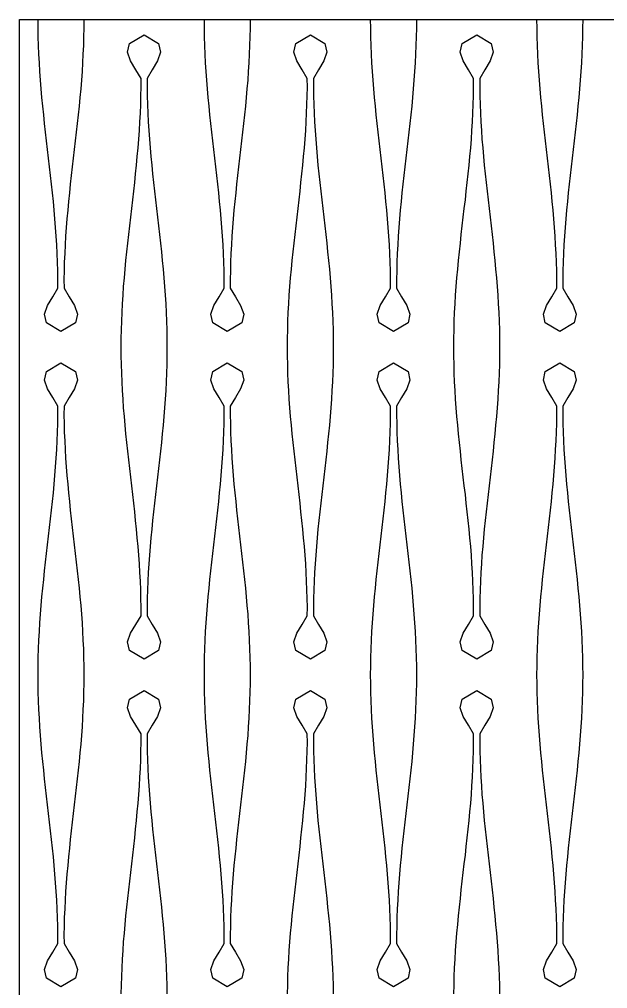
# Model space of a CAD drawing. Header units: millimetres. Extents: x 0 to 120, y 0 to 70.
# Drawn here: x 0 to 28.3, y 23.42 to 70 of the extents above; entities that cross this region are included whole.
import ezdxf

# ---------------------------------------------------------------- set-up
doc = ezdxf.new("R2010")
doc.units = ezdxf.units.MM
doc.layers.add('CUT', color=1, linetype='CONTINUOUS')

msp = doc.modelspace()

# ---------------------------------------------------------------- linework, layer by layer
at = {"layer": 'CUT'}
for points in [[(0, 70), (120, 70), (120, 0), (0, 0), (0, 70)], [(3.1, 70), (3.1, 70), (3.0975, 69.5833), (3.0901, 69.1667), (3.0779, 68.75), (3.0609, 68.3333), (3.0394, 67.9167), (3.0135, 67.5), (2.9836, 67.0833), (2.95, 66.6667), (2.9129, 66.25), (2.8728, 65.8333), (2.8302, 65.4167), (2.7853, 65), (2.7388, 64.5833), (2.6911, 64.1667), (2.6426, 63.75), (2.5939, 63.3333), (2.5456, 62.9167), (2.4979, 62.5), (2.4516, 62.0833), (2.4071, 61.6667), (2.3647, 61.25), (2.325, 60.8333), (2.2884, 60.4167), (2.2552, 60), (2.2258, 59.5833), (2.2005, 59.1667), (2.1796, 58.75), (2.1632, 58.3333), (2.1516, 57.9167), (2.1449, 57.5), (2.1479, 57.0833), (2.3899, 56.6667), (2.6461, 56.25), (2.7909, 55.8333), (2.6974, 55.4167), (2, 55), (2, 55), (1.3026, 55.4167), (1.2091, 55.8333), (1.3539, 56.25), (1.6101, 56.6667), (1.8521, 57.0833), (1.8551, 57.5), (1.8484, 57.9167), (1.8368, 58.3333), (1.8204, 58.75), (1.7995, 59.1667), (1.7742, 59.5833), (1.7448, 60), (1.7116, 60.4167), (1.675, 60.8333), (1.6353, 61.25), (1.5929, 61.6667), (1.5484, 62.0833), (1.5021, 62.5), (1.4544, 62.9167), (1.4061, 63.3333), (1.3574, 63.75), (1.3089, 64.1667), (1.2612, 64.5833), (1.2147, 65), (1.1698, 65.4167), (1.1272, 65.8333), (1.0871, 66.25), (1.05, 66.6667), (1.0164, 67.0833), (0.9865, 67.5), (0.9606, 67.9167), (0.9391, 68.3333), (0.9221, 68.75), (0.9099, 69.1667), (0.9025, 69.5833), (0.9, 70), (0.9, 70)], [(11.1, 70), (11.1, 70), (11.0975, 69.5833), (11.0901, 69.1667), (11.0779, 68.75), (11.0609, 68.3333), (11.0394, 67.9167), (11.0135, 67.5), (10.9836, 67.0833), (10.95, 66.6667), (10.9129, 66.25), (10.8728, 65.8333), (10.8302, 65.4167), (10.7853, 65), (10.7388, 64.5833), (10.6911, 64.1667), (10.6426, 63.75), (10.5939, 63.3333), (10.5456, 62.9167), (10.4979, 62.5), (10.4516, 62.0833), (10.4071, 61.6667), (10.3647, 61.25), (10.325, 60.8333), (10.2884, 60.4167), (10.2552, 60), (10.2258, 59.5833), (10.2005, 59.1667), (10.1796, 58.75), (10.1632, 58.3333), (10.1516, 57.9167), (10.1449, 57.5), (10.1479, 57.0833), (10.3899, 56.6667), (10.6461, 56.25), (10.7909, 55.8333), (10.6974, 55.4167), (10, 55), (10, 55), (9.3026, 55.4167), (9.2091, 55.8333), (9.3539, 56.25), (9.6101, 56.6667), (9.8521, 57.0833), (9.8551, 57.5), (9.8484, 57.9167), (9.8368, 58.3333), (9.8204, 58.75), (9.7995, 59.1667), (9.7742, 59.5833), (9.7448, 60), (9.7116, 60.4167), (9.675, 60.8333), (9.6353, 61.25), (9.5929, 61.6667), (9.5484, 62.0833), (9.5021, 62.5), (9.4544, 62.9167), (9.4061, 63.3333), (9.3574, 63.75), (9.3089, 64.1667), (9.2612, 64.5833), (9.2147, 65), (9.1698, 65.4167), (9.1272, 65.8333), (9.0871, 66.25), (9.05, 66.6667), (9.0164, 67.0833), (8.9865, 67.5), (8.9606, 67.9167), (8.9391, 68.3333), (8.9221, 68.75), (8.9099, 69.1667), (8.9025, 69.5833), (8.9, 70), (8.9, 70)], [(19.1, 70), (19.1, 70), (19.0975, 69.5833), (19.0901, 69.1667), (19.0779, 68.75), (19.0609, 68.3333), (19.0394, 67.9167), (19.0135, 67.5), (18.9836, 67.0833), (18.95, 66.6667), (18.9129, 66.25), (18.8728, 65.8333), (18.8302, 65.4167), (18.7853, 65), (18.7388, 64.5833), (18.6911, 64.1667), (18.6426, 63.75), (18.5939, 63.3333), (18.5456, 62.9167), (18.4979, 62.5), (18.4516, 62.0833), (18.4071, 61.6667), (18.3647, 61.25), (18.325, 60.8333), (18.2884, 60.4167), (18.2552, 60), (18.2258, 59.5833), (18.2005, 59.1667), (18.1796, 58.75), (18.1632, 58.3333), (18.1516, 57.9167), (18.1449, 57.5), (18.1479, 57.0833), (18.3899, 56.6667), (18.6461, 56.25), (18.7909, 55.8333), (18.6974, 55.4167), (18, 55), (18, 55), (17.3026, 55.4167), (17.2091, 55.8333), (17.3539, 56.25), (17.6101, 56.6667), (17.8521, 57.0833), (17.8551, 57.5), (17.8484, 57.9167), (17.8368, 58.3333), (17.8204, 58.75), (17.7995, 59.1667), (17.7742, 59.5833), (17.7448, 60), (17.7116, 60.4167), (17.675, 60.8333), (17.6353, 61.25), (17.5929, 61.6667), (17.5484, 62.0833), (17.5021, 62.5), (17.4544, 62.9167), (17.4061, 63.3333), (17.3574, 63.75), (17.3089, 64.1667), (17.2612, 64.5833), (17.2147, 65), (17.1698, 65.4167), (17.1272, 65.8333), (17.0871, 66.25), (17.05, 66.6667), (17.0164, 67.0833), (16.9865, 67.5), (16.9606, 67.9167), (16.9391, 68.3333), (16.9221, 68.75), (16.9099, 69.1667), (16.9025, 69.5833), (16.9, 70), (16.9, 70)], [(27.1, 70), (27.1, 70), (27.0975, 69.5833), (27.0901, 69.1667), (27.0779, 68.75), (27.0609, 68.3333), (27.0394, 67.9167), (27.0135, 67.5), (26.9836, 67.0833), (26.95, 66.6667), (26.9129, 66.25), (26.8728, 65.8333), (26.8302, 65.4167), (26.7853, 65), (26.7388, 64.5833), (26.6911, 64.1667), (26.6426, 63.75), (26.5939, 63.3333), (26.5456, 62.9167), (26.4979, 62.5), (26.4516, 62.0833), (26.4071, 61.6667), (26.3647, 61.25), (26.325, 60.8333), (26.2884, 60.4167), (26.2552, 60), (26.2258, 59.5833), (26.2005, 59.1667), (26.1796, 58.75), (26.1632, 58.3333), (26.1516, 57.9167), (26.1449, 57.5), (26.1479, 57.0833), (26.3899, 56.6667), (26.6461, 56.25), (26.7909, 55.8333), (26.6974, 55.4167), (26, 55), (26, 55), (25.3026, 55.4167), (25.2091, 55.8333), (25.3539, 56.25), (25.6101, 56.6667), (25.8521, 57.0833), (25.8551, 57.5), (25.8484, 57.9167), (25.8368, 58.3333), (25.8204, 58.75), (25.7995, 59.1667), (25.7742, 59.5833), (25.7448, 60), (25.7116, 60.4167), (25.675, 60.8333), (25.6353, 61.25), (25.5929, 61.6667), (25.5484, 62.0833), (25.5021, 62.5), (25.4544, 62.9167), (25.4061, 63.3333), (25.3574, 63.75), (25.3089, 64.1667), (25.2612, 64.5833), (25.2147, 65), (25.1698, 65.4167), (25.1272, 65.8333), (25.0871, 66.25), (25.05, 66.6667), (25.0164, 67.0833), (24.9865, 67.5), (24.9606, 67.9167), (24.9391, 68.3333), (24.9221, 68.75), (24.9099, 69.1667), (24.9025, 69.5833), (24.9, 70), (24.9, 70)], [(6, 69.25), (6.6974, 68.8333), (6.7909, 68.4167), (6.6461, 68), (6.3899, 67.5833), (6.1479, 67.1667), (6.1449, 66.75), (6.1516, 66.3333), (6.1632, 65.9167), (6.1796, 65.5), (6.2005, 65.0833), (6.2258, 64.6667), (6.2552, 64.25), (6.2884, 63.8333), (6.325, 63.4167), (6.3647, 63), (6.4071, 62.5833), (6.4516, 62.1667), (6.4979, 61.75), (6.5456, 61.3333), (6.5939, 60.9167), (6.6426, 60.5), (6.6911, 60.0833), (6.7388, 59.6667), (6.7853, 59.25), (6.8302, 58.8333), (6.8728, 58.4167), (6.9129, 58), (6.95, 57.5833), (6.9836, 57.1667), (7.0135, 56.75), (7.0394, 56.3333), (7.0609, 55.9167), (7.0779, 55.5), (7.0901, 55.0833), (7.0975, 54.6667), (7.1, 54.25), (7.0975, 53.8333), (7.0901, 53.4167), (7.0779, 53), (7.0609, 52.5833), (7.0394, 52.1667), (7.0135, 51.75), (6.9836, 51.3333), (6.95, 50.9167), (6.9129, 50.5), (6.8728, 50.0833), (6.8302, 49.6667), (6.7853, 49.25), (6.7388, 48.8333), (6.6911, 48.4167), (6.6426, 48), (6.5939, 47.5833), (6.5456, 47.1667), (6.4979, 46.75), (6.4516, 46.3333), (6.4071, 45.9167), (6.3647, 45.5), (6.325, 45.0833), (6.2884, 44.6667), (6.2552, 44.25), (6.2258, 43.8333), (6.2005, 43.4167), (6.1796, 43), (6.1632, 42.5833), (6.1516, 42.1667), (6.1449, 41.75), (6.1479, 41.3333), (6.3899, 40.9167), (6.6461, 40.5), (6.7909, 40.0833), (6.6974, 39.6667), (6, 39.25), (6, 39.25), (5.3026, 39.6667), (5.2091, 40.0833), (5.3539, 40.5), (5.6101, 40.9167), (5.8521, 41.3333), (5.8551, 41.75), (5.8484, 42.1667), (5.8368, 42.5833), (5.8204, 43), (5.7995, 43.4167), (5.7742, 43.8333), (5.7448, 44.25), (5.7116, 44.6667), (5.675, 45.0833), (5.6353, 45.5), (5.5929, 45.9167), (5.5484, 46.3333), (5.5021, 46.75), (5.4544, 47.1667), (5.4061, 47.5833), (5.3574, 48), (5.3089, 48.4167), (5.2612, 48.8333), (5.2147, 49.25), (5.1698, 49.6667), (5.1272, 50.0833), (5.0871, 50.5), (5.05, 50.9167), (5.0164, 51.3333), (4.9865, 51.75), (4.9606, 52.1667), (4.9391, 52.5833), (4.9221, 53), (4.9099, 53.4167), (4.9025, 53.8333), (4.9, 54.25), (4.9025, 54.6667), (4.9099, 55.0833), (4.9221, 55.5), (4.9391, 55.9167), (4.9606, 56.3333), (4.9865, 56.75), (5.0164, 57.1667), (5.05, 57.5833), (5.0871, 58), (5.1272, 58.4167), (5.1698, 58.8333), (5.2147, 59.25), (5.2612, 59.6667), (5.3089, 60.0833), (5.3574, 60.5), (5.4061, 60.9167), (5.4544, 61.3333), (5.5021, 61.75), (5.5484, 62.1667), (5.5929, 62.5833), (5.6353, 63), (5.675, 63.4167), (5.7116, 63.8333), (5.7448, 64.25), (5.7742, 64.6667), (5.7995, 65.0833), (5.8204, 65.5), (5.8368, 65.9167), (5.8484, 66.3333), (5.8551, 66.75), (5.8521, 67.1667), (5.6101, 67.5833), (5.3539, 68), (5.2091, 68.4167), (5.3026, 68.8333), (6, 69.25), (6, 69.25)], [(14, 69.25), (14.6974, 68.8333), (14.7909, 68.4167), (14.6461, 68), (14.3899, 67.5833), (14.1479, 67.1667), (14.1449, 66.75), (14.1516, 66.3333), (14.1632, 65.9167), (14.1796, 65.5), (14.2005, 65.0833), (14.2258, 64.6667), (14.2552, 64.25), (14.2884, 63.8333), (14.325, 63.4167), (14.3647, 63), (14.4071, 62.5833), (14.4516, 62.1667), (14.4979, 61.75), (14.5456, 61.3333), (14.5939, 60.9167), (14.6426, 60.5), (14.6911, 60.0833), (14.7388, 59.6667), (14.7853, 59.25), (14.8302, 58.8333), (14.8728, 58.4167), (14.9129, 58), (14.95, 57.5833), (14.9836, 57.1667), (15.0135, 56.75), (15.0394, 56.3333), (15.0609, 55.9167), (15.0779, 55.5), (15.0901, 55.0833), (15.0975, 54.6667), (15.1, 54.25), (15.0975, 53.8333), (15.0901, 53.4167), (15.0779, 53), (15.0609, 52.5833), (15.0394, 52.1667), (15.0135, 51.75), (14.9836, 51.3333), (14.95, 50.9167), (14.9129, 50.5), (14.8728, 50.0833), (14.8302, 49.6667), (14.7853, 49.25), (14.7388, 48.8333), (14.6911, 48.4167), (14.6426, 48), (14.5939, 47.5833), (14.5456, 47.1667), (14.4979, 46.75), (14.4516, 46.3333), (14.4071, 45.9167), (14.3647, 45.5), (14.325, 45.0833), (14.2884, 44.6667), (14.2552, 44.25), (14.2258, 43.8333), (14.2005, 43.4167), (14.1796, 43), (14.1632, 42.5833), (14.1516, 42.1667), (14.1449, 41.75), (14.1479, 41.3333), (14.3899, 40.9167), (14.6461, 40.5), (14.7909, 40.0833), (14.6974, 39.6667), (14, 39.25), (14, 39.25), (13.3026, 39.6667), (13.2091, 40.0833), (13.3539, 40.5), (13.6101, 40.9167), (13.8521, 41.3333), (13.8551, 41.75), (13.8484, 42.1667), (13.8368, 42.5833), (13.8204, 43), (13.7995, 43.4167), (13.7742, 43.8333), (13.7448, 44.25), (13.7116, 44.6667), (13.675, 45.0833), (13.6353, 45.5), (13.5929, 45.9167), (13.5484, 46.3333), (13.5021, 46.75), (13.4544, 47.1667), (13.4061, 47.5833), (13.3574, 48), (13.3089, 48.4167), (13.2612, 48.8333), (13.2147, 49.25), (13.1698, 49.6667), (13.1272, 50.0833), (13.0871, 50.5), (13.05, 50.9167), (13.0164, 51.3333), (12.9865, 51.75), (12.9606, 52.1667), (12.9391, 52.5833), (12.9221, 53), (12.9099, 53.4167), (12.9025, 53.8333), (12.9, 54.25), (12.9025, 54.6667), (12.9099, 55.0833), (12.9221, 55.5), (12.9391, 55.9167), (12.9606, 56.3333), (12.9865, 56.75), (13.0164, 57.1667), (13.05, 57.5833), (13.0871, 58), (13.1272, 58.4167), (13.1698, 58.8333), (13.2147, 59.25), (13.2612, 59.6667), (13.3089, 60.0833), (13.3574, 60.5), (13.4061, 60.9167), (13.4544, 61.3333), (13.5021, 61.75), (13.5484, 62.1667), (13.5929, 62.5833), (13.6353, 63), (13.675, 63.4167), (13.7116, 63.8333), (13.7448, 64.25), (13.7742, 64.6667), (13.7995, 65.0833), (13.8204, 65.5), (13.8368, 65.9167), (13.8484, 66.3333), (13.8551, 66.75), (13.8521, 67.1667), (13.6101, 67.5833), (13.3539, 68), (13.2091, 68.4167), (13.3026, 68.8333), (14, 69.25), (14, 69.25)], [(22, 69.25), (22.6974, 68.8333), (22.7909, 68.4167), (22.6461, 68), (22.3899, 67.5833), (22.1479, 67.1667), (22.1449, 66.75), (22.1516, 66.3333), (22.1632, 65.9167), (22.1796, 65.5), (22.2005, 65.0833), (22.2258, 64.6667), (22.2552, 64.25), (22.2884, 63.8333), (22.325, 63.4167), (22.3647, 63), (22.4071, 62.5833), (22.4516, 62.1667), (22.4979, 61.75), (22.5456, 61.3333), (22.5939, 60.9167), (22.6426, 60.5), (22.6911, 60.0833), (22.7388, 59.6667), (22.7853, 59.25), (22.8302, 58.8333), (22.8728, 58.4167), (22.9129, 58), (22.95, 57.5833), (22.9836, 57.1667), (23.0135, 56.75), (23.0394, 56.3333), (23.0609, 55.9167), (23.0779, 55.5), (23.0901, 55.0833), (23.0975, 54.6667), (23.1, 54.25), (23.0975, 53.8333), (23.0901, 53.4167), (23.0779, 53), (23.0609, 52.5833), (23.0394, 52.1667), (23.0135, 51.75), (22.9836, 51.3333), (22.95, 50.9167), (22.9129, 50.5), (22.8728, 50.0833), (22.8302, 49.6667), (22.7853, 49.25), (22.7388, 48.8333), (22.6911, 48.4167), (22.6426, 48), (22.5939, 47.5833), (22.5456, 47.1667), (22.4979, 46.75), (22.4516, 46.3333), (22.4071, 45.9167), (22.3647, 45.5), (22.325, 45.0833), (22.2884, 44.6667), (22.2552, 44.25), (22.2258, 43.8333), (22.2005, 43.4167), (22.1796, 43), (22.1632, 42.5833), (22.1516, 42.1667), (22.1449, 41.75), (22.1479, 41.3333), (22.3899, 40.9167), (22.6461, 40.5), (22.7909, 40.0833), (22.6974, 39.6667), (22, 39.25), (22, 39.25), (21.3026, 39.6667), (21.2091, 40.0833), (21.3539, 40.5), (21.6101, 40.9167), (21.8521, 41.3333), (21.8551, 41.75), (21.8484, 42.1667), (21.8368, 42.5833), (21.8204, 43), (21.7995, 43.4167), (21.7742, 43.8333), (21.7448, 44.25), (21.7116, 44.6667), (21.675, 45.0833), (21.6353, 45.5), (21.5929, 45.9167), (21.5484, 46.3333), (21.5021, 46.75), (21.4544, 47.1667), (21.4061, 47.5833), (21.3574, 48), (21.3089, 48.4167), (21.2612, 48.8333), (21.2147, 49.25), (21.1698, 49.6667), (21.1272, 50.0833), (21.0871, 50.5), (21.05, 50.9167), (21.0164, 51.3333), (20.9865, 51.75), (20.9606, 52.1667), (20.9391, 52.5833), (20.9221, 53), (20.9099, 53.4167), (20.9025, 53.8333), (20.9, 54.25), (20.9025, 54.6667), (20.9099, 55.0833), (20.9221, 55.5), (20.9391, 55.9167), (20.9606, 56.3333), (20.9865, 56.75), (21.0164, 57.1667), (21.05, 57.5833), (21.0871, 58), (21.1272, 58.4167), (21.1698, 58.8333), (21.2147, 59.25), (21.2612, 59.6667), (21.3089, 60.0833), (21.3574, 60.5), (21.4061, 60.9167), (21.4544, 61.3333), (21.5021, 61.75), (21.5484, 62.1667), (21.5929, 62.5833), (21.6353, 63), (21.675, 63.4167), (21.7116, 63.8333), (21.7448, 64.25), (21.7742, 64.6667), (21.7995, 65.0833), (21.8204, 65.5), (21.8368, 65.9167), (21.8484, 66.3333), (21.8551, 66.75), (21.8521, 67.1667), (21.6101, 67.5833), (21.3539, 68), (21.2091, 68.4167), (21.3026, 68.8333), (22, 69.25), (22, 69.25)], [(2, 53.5), (2.6974, 53.0833), (2.7909, 52.6667), (2.6461, 52.25), (2.3899, 51.8333), (2.1479, 51.4167), (2.1449, 51), (2.1516, 50.5833), (2.1632, 50.1667), (2.1796, 49.75), (2.2005, 49.3333), (2.2258, 48.9167), (2.2552, 48.5), (2.2884, 48.0833), (2.325, 47.6667), (2.3647, 47.25), (2.4071, 46.8333), (2.4516, 46.4167), (2.4979, 46), (2.5456, 45.5833), (2.5939, 45.1667), (2.6426, 44.75), (2.6911, 44.3333), (2.7388, 43.9167), (2.7853, 43.5), (2.8302, 43.0833), (2.8728, 42.6667), (2.9129, 42.25), (2.95, 41.8333), (2.9836, 41.4167), (3.0135, 41), (3.0394, 40.5833), (3.0609, 40.1667), (3.0779, 39.75), (3.0901, 39.3333), (3.0975, 38.9167), (3.1, 38.5), (3.0975, 38.0833), (3.0901, 37.6667), (3.0779, 37.25), (3.0609, 36.8333), (3.0394, 36.4167), (3.0135, 36), (2.9836, 35.5833), (2.95, 35.1667), (2.9129, 34.75), (2.8728, 34.3333), (2.8302, 33.9167), (2.7853, 33.5), (2.7388, 33.0833), (2.6911, 32.6667), (2.6426, 32.25), (2.5939, 31.8333), (2.5456, 31.4167), (2.4979, 31), (2.4516, 30.5833), (2.4071, 30.1667), (2.3647, 29.75), (2.325, 29.3333), (2.2884, 28.9167), (2.2552, 28.5), (2.2258, 28.0833), (2.2005, 27.6667), (2.1796, 27.25), (2.1632, 26.8333), (2.1516, 26.4167), (2.1449, 26), (2.1479, 25.5833), (2.3899, 25.1667), (2.6461, 24.75), (2.7909, 24.3333), (2.6974, 23.9167), (2, 23.5), (2, 23.5), (1.3026, 23.9167), (1.2091, 24.3333), (1.3539, 24.75), (1.6101, 25.1667), (1.8521, 25.5833), (1.8551, 26), (1.8484, 26.4167), (1.8368, 26.8333), (1.8204, 27.25), (1.7995, 27.6667), (1.7742, 28.0833), (1.7448, 28.5), (1.7116, 28.9167), (1.675, 29.3333), (1.6353, 29.75), (1.5929, 30.1667), (1.5484, 30.5833), (1.5021, 31), (1.4544, 31.4167), (1.4061, 31.8333), (1.3574, 32.25), (1.3089, 32.6667), (1.2612, 33.0833), (1.2147, 33.5), (1.1698, 33.9167), (1.1272, 34.3333), (1.0871, 34.75), (1.05, 35.1667), (1.0164, 35.5833), (0.9865, 36), (0.9606, 36.4167), (0.9391, 36.8333), (0.9221, 37.25), (0.9099, 37.6667), (0.9025, 38.0833), (0.9, 38.5), (0.9025, 38.9167), (0.9099, 39.3333), (0.9221, 39.75), (0.9391, 40.1667), (0.9606, 40.5833), (0.9865, 41), (1.0164, 41.4167), (1.05, 41.8333), (1.0871, 42.25), (1.1272, 42.6667), (1.1698, 43.0833), (1.2147, 43.5), (1.2612, 43.9167), (1.3089, 44.3333), (1.3574, 44.75), (1.4061, 45.1667), (1.4544, 45.5833), (1.5021, 46), (1.5484, 46.4167), (1.5929, 46.8333), (1.6353, 47.25), (1.675, 47.6667), (1.7116, 48.0833), (1.7448, 48.5), (1.7742, 48.9167), (1.7995, 49.3333), (1.8204, 49.75), (1.8368, 50.1667), (1.8484, 50.5833), (1.8551, 51), (1.8521, 51.4167), (1.6101, 51.8333), (1.3539, 52.25), (1.2091, 52.6667), (1.3026, 53.0833), (2, 53.5), (2, 53.5)], [(10, 53.5), (10.6974, 53.0833), (10.7909, 52.6667), (10.6461, 52.25), (10.3899, 51.8333), (10.1479, 51.4167), (10.1449, 51), (10.1516, 50.5833), (10.1632, 50.1667), (10.1796, 49.75), (10.2005, 49.3333), (10.2258, 48.9167), (10.2552, 48.5), (10.2884, 48.0833), (10.325, 47.6667), (10.3647, 47.25), (10.4071, 46.8333), (10.4516, 46.4167), (10.4979, 46), (10.5456, 45.5833), (10.5939, 45.1667), (10.6426, 44.75), (10.6911, 44.3333), (10.7388, 43.9167), (10.7853, 43.5), (10.8302, 43.0833), (10.8728, 42.6667), (10.9129, 42.25), (10.95, 41.8333), (10.9836, 41.4167), (11.0135, 41), (11.0394, 40.5833), (11.0609, 40.1667), (11.0779, 39.75), (11.0901, 39.3333), (11.0975, 38.9167), (11.1, 38.5), (11.0975, 38.0833), (11.0901, 37.6667), (11.0779, 37.25), (11.0609, 36.8333), (11.0394, 36.4167), (11.0135, 36), (10.9836, 35.5833), (10.95, 35.1667), (10.9129, 34.75), (10.8728, 34.3333), (10.8302, 33.9167), (10.7853, 33.5), (10.7388, 33.0833), (10.6911, 32.6667), (10.6426, 32.25), (10.5939, 31.8333), (10.5456, 31.4167), (10.4979, 31), (10.4516, 30.5833), (10.4071, 30.1667), (10.3647, 29.75), (10.325, 29.3333), (10.2884, 28.9167), (10.2552, 28.5), (10.2258, 28.0833), (10.2005, 27.6667), (10.1796, 27.25), (10.1632, 26.8333), (10.1516, 26.4167), (10.1449, 26), (10.1479, 25.5833), (10.3899, 25.1667), (10.6461, 24.75), (10.7909, 24.3333), (10.6974, 23.9167), (10, 23.5), (10, 23.5), (9.3026, 23.9167), (9.2091, 24.3333), (9.3539, 24.75), (9.6101, 25.1667), (9.8521, 25.5833), (9.8551, 26), (9.8484, 26.4167), (9.8368, 26.8333), (9.8204, 27.25), (9.7995, 27.6667), (9.7742, 28.0833), (9.7448, 28.5), (9.7116, 28.9167), (9.675, 29.3333), (9.6353, 29.75), (9.5929, 30.1667), (9.5484, 30.5833), (9.5021, 31), (9.4544, 31.4167), (9.4061, 31.8333), (9.3574, 32.25), (9.3089, 32.6667), (9.2612, 33.0833), (9.2147, 33.5), (9.1698, 33.9167), (9.1272, 34.3333), (9.0871, 34.75), (9.05, 35.1667), (9.0164, 35.5833), (8.9865, 36), (8.9606, 36.4167), (8.9391, 36.8333), (8.9221, 37.25), (8.9099, 37.6667), (8.9025, 38.0833), (8.9, 38.5), (8.9025, 38.9167), (8.9099, 39.3333), (8.9221, 39.75), (8.9391, 40.1667), (8.9606, 40.5833), (8.9865, 41), (9.0164, 41.4167), (9.05, 41.8333), (9.0871, 42.25), (9.1272, 42.6667), (9.1698, 43.0833), (9.2147, 43.5), (9.2612, 43.9167), (9.3089, 44.3333), (9.3574, 44.75), (9.4061, 45.1667), (9.4544, 45.5833), (9.5021, 46), (9.5484, 46.4167), (9.5929, 46.8333), (9.6353, 47.25), (9.675, 47.6667), (9.7116, 48.0833), (9.7448, 48.5), (9.7742, 48.9167), (9.7995, 49.3333), (9.8204, 49.75), (9.8368, 50.1667), (9.8484, 50.5833), (9.8551, 51), (9.8521, 51.4167), (9.6101, 51.8333), (9.3539, 52.25), (9.2091, 52.6667), (9.3026, 53.0833), (10, 53.5), (10, 53.5)], [(18, 53.5), (18.6974, 53.0833), (18.7909, 52.6667), (18.6461, 52.25), (18.3899, 51.8333), (18.1479, 51.4167), (18.1449, 51), (18.1516, 50.5833), (18.1632, 50.1667), (18.1796, 49.75), (18.2005, 49.3333), (18.2258, 48.9167), (18.2552, 48.5), (18.2884, 48.0833), (18.325, 47.6667), (18.3647, 47.25), (18.4071, 46.8333), (18.4516, 46.4167), (18.4979, 46), (18.5456, 45.5833), (18.5939, 45.1667), (18.6426, 44.75), (18.6911, 44.3333), (18.7388, 43.9167), (18.7853, 43.5), (18.8302, 43.0833), (18.8728, 42.6667), (18.9129, 42.25), (18.95, 41.8333), (18.9836, 41.4167), (19.0135, 41), (19.0394, 40.5833), (19.0609, 40.1667), (19.0779, 39.75), (19.0901, 39.3333), (19.0975, 38.9167), (19.1, 38.5), (19.0975, 38.0833), (19.0901, 37.6667), (19.0779, 37.25), (19.0609, 36.8333), (19.0394, 36.4167), (19.0135, 36), (18.9836, 35.5833), (18.95, 35.1667), (18.9129, 34.75), (18.8728, 34.3333), (18.8302, 33.9167), (18.7853, 33.5), (18.7388, 33.0833), (18.6911, 32.6667), (18.6426, 32.25), (18.5939, 31.8333), (18.5456, 31.4167), (18.4979, 31), (18.4516, 30.5833), (18.4071, 30.1667), (18.3647, 29.75), (18.325, 29.3333), (18.2884, 28.9167), (18.2552, 28.5), (18.2258, 28.0833), (18.2005, 27.6667), (18.1796, 27.25), (18.1632, 26.8333), (18.1516, 26.4167), (18.1449, 26), (18.1479, 25.5833), (18.3899, 25.1667), (18.6461, 24.75), (18.7909, 24.3333), (18.6974, 23.9167), (18, 23.5), (18, 23.5), (17.3026, 23.9167), (17.2091, 24.3333), (17.3539, 24.75), (17.6101, 25.1667), (17.8521, 25.5833), (17.8551, 26), (17.8484, 26.4167), (17.8368, 26.8333), (17.8204, 27.25), (17.7995, 27.6667), (17.7742, 28.0833), (17.7448, 28.5), (17.7116, 28.9167), (17.675, 29.3333), (17.6353, 29.75), (17.5929, 30.1667), (17.5484, 30.5833), (17.5021, 31), (17.4544, 31.4167), (17.4061, 31.8333), (17.3574, 32.25), (17.3089, 32.6667), (17.2612, 33.0833), (17.2147, 33.5), (17.1698, 33.9167), (17.1272, 34.3333), (17.0871, 34.75), (17.05, 35.1667), (17.0164, 35.5833), (16.9865, 36), (16.9606, 36.4167), (16.9391, 36.8333), (16.9221, 37.25), (16.9099, 37.6667), (16.9025, 38.0833), (16.9, 38.5), (16.9025, 38.9167), (16.9099, 39.3333), (16.9221, 39.75), (16.9391, 40.1667), (16.9606, 40.5833), (16.9865, 41), (17.0164, 41.4167), (17.05, 41.8333), (17.0871, 42.25), (17.1272, 42.6667), (17.1698, 43.0833), (17.2147, 43.5), (17.2612, 43.9167), (17.3089, 44.3333), (17.3574, 44.75), (17.4061, 45.1667), (17.4544, 45.5833), (17.5021, 46), (17.5484, 46.4167), (17.5929, 46.8333), (17.6353, 47.25), (17.675, 47.6667), (17.7116, 48.0833), (17.7448, 48.5), (17.7742, 48.9167), (17.7995, 49.3333), (17.8204, 49.75), (17.8368, 50.1667), (17.8484, 50.5833), (17.8551, 51), (17.8521, 51.4167), (17.6101, 51.8333), (17.3539, 52.25), (17.2091, 52.6667), (17.3026, 53.0833), (18, 53.5), (18, 53.5)], [(26, 53.5), (26.6974, 53.0833), (26.7909, 52.6667), (26.6461, 52.25), (26.3899, 51.8333), (26.1479, 51.4167), (26.1449, 51), (26.1516, 50.5833), (26.1632, 50.1667), (26.1796, 49.75), (26.2005, 49.3333), (26.2258, 48.9167), (26.2552, 48.5), (26.2884, 48.0833), (26.325, 47.6667), (26.3647, 47.25), (26.4071, 46.8333), (26.4516, 46.4167), (26.4979, 46), (26.5456, 45.5833), (26.5939, 45.1667), (26.6426, 44.75), (26.6911, 44.3333), (26.7388, 43.9167), (26.7853, 43.5), (26.8302, 43.0833), (26.8728, 42.6667), (26.9129, 42.25), (26.95, 41.8333), (26.9836, 41.4167), (27.0135, 41), (27.0394, 40.5833), (27.0609, 40.1667), (27.0779, 39.75), (27.0901, 39.3333), (27.0975, 38.9167), (27.1, 38.5), (27.0975, 38.0833), (27.0901, 37.6667), (27.0779, 37.25), (27.0609, 36.8333), (27.0394, 36.4167), (27.0135, 36), (26.9836, 35.5833), (26.95, 35.1667), (26.9129, 34.75), (26.8728, 34.3333), (26.8302, 33.9167), (26.7853, 33.5), (26.7388, 33.0833), (26.6911, 32.6667), (26.6426, 32.25), (26.5939, 31.8333), (26.5456, 31.4167), (26.4979, 31), (26.4516, 30.5833), (26.4071, 30.1667), (26.3647, 29.75), (26.325, 29.3333), (26.2884, 28.9167), (26.2552, 28.5), (26.2258, 28.0833), (26.2005, 27.6667), (26.1796, 27.25), (26.1632, 26.8333), (26.1516, 26.4167), (26.1449, 26), (26.1479, 25.5833), (26.3899, 25.1667), (26.6461, 24.75), (26.7909, 24.3333), (26.6974, 23.9167), (26, 23.5), (26, 23.5), (25.3026, 23.9167), (25.2091, 24.3333), (25.3539, 24.75), (25.6101, 25.1667), (25.8521, 25.5833), (25.8551, 26), (25.8484, 26.4167), (25.8368, 26.8333), (25.8204, 27.25), (25.7995, 27.6667), (25.7742, 28.0833), (25.7448, 28.5), (25.7116, 28.9167), (25.675, 29.3333), (25.6353, 29.75), (25.5929, 30.1667), (25.5484, 30.5833), (25.5021, 31), (25.4544, 31.4167), (25.4061, 31.8333), (25.3574, 32.25), (25.3089, 32.6667), (25.2612, 33.0833), (25.2147, 33.5), (25.1698, 33.9167), (25.1272, 34.3333), (25.0871, 34.75), (25.05, 35.1667), (25.0164, 35.5833), (24.9865, 36), (24.9606, 36.4167), (24.9391, 36.8333), (24.9221, 37.25), (24.9099, 37.6667), (24.9025, 38.0833), (24.9, 38.5), (24.9025, 38.9167), (24.9099, 39.3333), (24.9221, 39.75), (24.9391, 40.1667), (24.9606, 40.5833), (24.9865, 41), (25.0164, 41.4167), (25.05, 41.8333), (25.0871, 42.25), (25.1272, 42.6667), (25.1698, 43.0833), (25.2147, 43.5), (25.2612, 43.9167), (25.3089, 44.3333), (25.3574, 44.75), (25.4061, 45.1667), (25.4544, 45.5833), (25.5021, 46), (25.5484, 46.4167), (25.5929, 46.8333), (25.6353, 47.25), (25.675, 47.6667), (25.7116, 48.0833), (25.7448, 48.5), (25.7742, 48.9167), (25.7995, 49.3333), (25.8204, 49.75), (25.8368, 50.1667), (25.8484, 50.5833), (25.8551, 51), (25.8521, 51.4167), (25.6101, 51.8333), (25.3539, 52.25), (25.2091, 52.6667), (25.3026, 53.0833), (26, 53.5), (26, 53.5)], [(4.9025, 23.1667), (4.9099, 23.5833), (4.9221, 24), (4.9391, 24.4167), (4.9606, 24.8333), (4.9865, 25.25), (5.0164, 25.6667), (5.05, 26.0833), (5.0871, 26.5), (5.1272, 26.9167), (5.1698, 27.3333), (5.2147, 27.75), (5.2612, 28.1667), (5.3089, 28.5833), (5.3574, 29), (5.4061, 29.4167), (5.4544, 29.8333), (5.5021, 30.25), (5.5484, 30.6667), (5.5929, 31.0833), (5.6353, 31.5), (5.675, 31.9167), (5.7116, 32.3333), (5.7448, 32.75), (5.7742, 33.1667), (5.7995, 33.5833), (5.8204, 34), (5.8368, 34.4167), (5.8484, 34.8333), (5.8551, 35.25), (5.8521, 35.6667), (5.6101, 36.0833), (5.3539, 36.5), (5.2091, 36.9167), (5.3026, 37.3333), (6, 37.75), (6, 37.75)], [(6, 37.75), (6.6974, 37.3333), (6.7909, 36.9167), (6.6461, 36.5), (6.3899, 36.0833), (6.1479, 35.6667), (6.1449, 35.25), (6.1516, 34.8333), (6.1632, 34.4167), (6.1796, 34), (6.2005, 33.5833), (6.2258, 33.1667), (6.2552, 32.75), (6.2884, 32.3333), (6.325, 31.9167), (6.3647, 31.5), (6.4071, 31.0833), (6.4516, 30.6667), (6.4979, 30.25), (6.5456, 29.8333), (6.5939, 29.4167), (6.6426, 29), (6.6911, 28.5833), (6.7388, 28.1667), (6.7853, 27.75), (6.8302, 27.3333), (6.8728, 26.9167), (6.9129, 26.5), (6.95, 26.0833), (6.9836, 25.6667), (7.0135, 25.25), (7.0394, 24.8333), (7.0609, 24.4167), (7.0779, 24), (7.0901, 23.5833), (7.0975, 23.1667)], [(12.9025, 23.1667), (12.9099, 23.5833), (12.9221, 24), (12.9391, 24.4167), (12.9606, 24.8333), (12.9865, 25.25), (13.0164, 25.6667), (13.05, 26.0833), (13.0871, 26.5), (13.1272, 26.9167), (13.1698, 27.3333), (13.2147, 27.75), (13.2612, 28.1667), (13.3089, 28.5833), (13.3574, 29), (13.4061, 29.4167), (13.4544, 29.8333), (13.5021, 30.25), (13.5484, 30.6667), (13.5929, 31.0833), (13.6353, 31.5), (13.675, 31.9167), (13.7116, 32.3333), (13.7448, 32.75), (13.7742, 33.1667), (13.7995, 33.5833), (13.8204, 34), (13.8368, 34.4167), (13.8484, 34.8333), (13.8551, 35.25), (13.8521, 35.6667), (13.6101, 36.0833), (13.3539, 36.5), (13.2091, 36.9167), (13.3026, 37.3333), (14, 37.75), (14, 37.75)], [(14, 37.75), (14.6974, 37.3333), (14.7909, 36.9167), (14.6461, 36.5), (14.3899, 36.0833), (14.1479, 35.6667), (14.1449, 35.25), (14.1516, 34.8333), (14.1632, 34.4167), (14.1796, 34), (14.2005, 33.5833), (14.2258, 33.1667), (14.2552, 32.75), (14.2884, 32.3333), (14.325, 31.9167), (14.3647, 31.5), (14.4071, 31.0833), (14.4516, 30.6667), (14.4979, 30.25), (14.5456, 29.8333), (14.5939, 29.4167), (14.6426, 29), (14.6911, 28.5833), (14.7388, 28.1667), (14.7853, 27.75), (14.8302, 27.3333), (14.8728, 26.9167), (14.9129, 26.5), (14.95, 26.0833), (14.9836, 25.6667), (15.0135, 25.25), (15.0394, 24.8333), (15.0609, 24.4167), (15.0779, 24), (15.0901, 23.5833), (15.0975, 23.1667)], [(20.9025, 23.1667), (20.9099, 23.5833), (20.9221, 24), (20.9391, 24.4167), (20.9606, 24.8333), (20.9865, 25.25), (21.0164, 25.6667), (21.05, 26.0833), (21.0871, 26.5), (21.1272, 26.9167), (21.1698, 27.3333), (21.2147, 27.75), (21.2612, 28.1667), (21.3089, 28.5833), (21.3574, 29), (21.4061, 29.4167), (21.4544, 29.8333), (21.5021, 30.25), (21.5484, 30.6667), (21.5929, 31.0833), (21.6353, 31.5), (21.675, 31.9167), (21.7116, 32.3333), (21.7448, 32.75), (21.7742, 33.1667), (21.7995, 33.5833), (21.8204, 34), (21.8368, 34.4167), (21.8484, 34.8333), (21.8551, 35.25), (21.8521, 35.6667), (21.6101, 36.0833), (21.3539, 36.5), (21.2091, 36.9167), (21.3026, 37.3333), (22, 37.75), (22, 37.75)], [(22, 37.75), (22.6974, 37.3333), (22.7909, 36.9167), (22.6461, 36.5), (22.3899, 36.0833), (22.1479, 35.6667), (22.1449, 35.25), (22.1516, 34.8333), (22.1632, 34.4167), (22.1796, 34), (22.2005, 33.5833), (22.2258, 33.1667), (22.2552, 32.75), (22.2884, 32.3333), (22.325, 31.9167), (22.3647, 31.5), (22.4071, 31.0833), (22.4516, 30.6667), (22.4979, 30.25), (22.5456, 29.8333), (22.5939, 29.4167), (22.6426, 29), (22.6911, 28.5833), (22.7388, 28.1667), (22.7853, 27.75), (22.8302, 27.3333), (22.8728, 26.9167), (22.9129, 26.5), (22.95, 26.0833), (22.9836, 25.6667), (23.0135, 25.25), (23.0394, 24.8333), (23.0609, 24.4167), (23.0779, 24), (23.0901, 23.5833), (23.0975, 23.1667)]]:
    msp.add_lwpolyline(points, dxfattribs=at)

doc.saveas('drawing.dxf')
